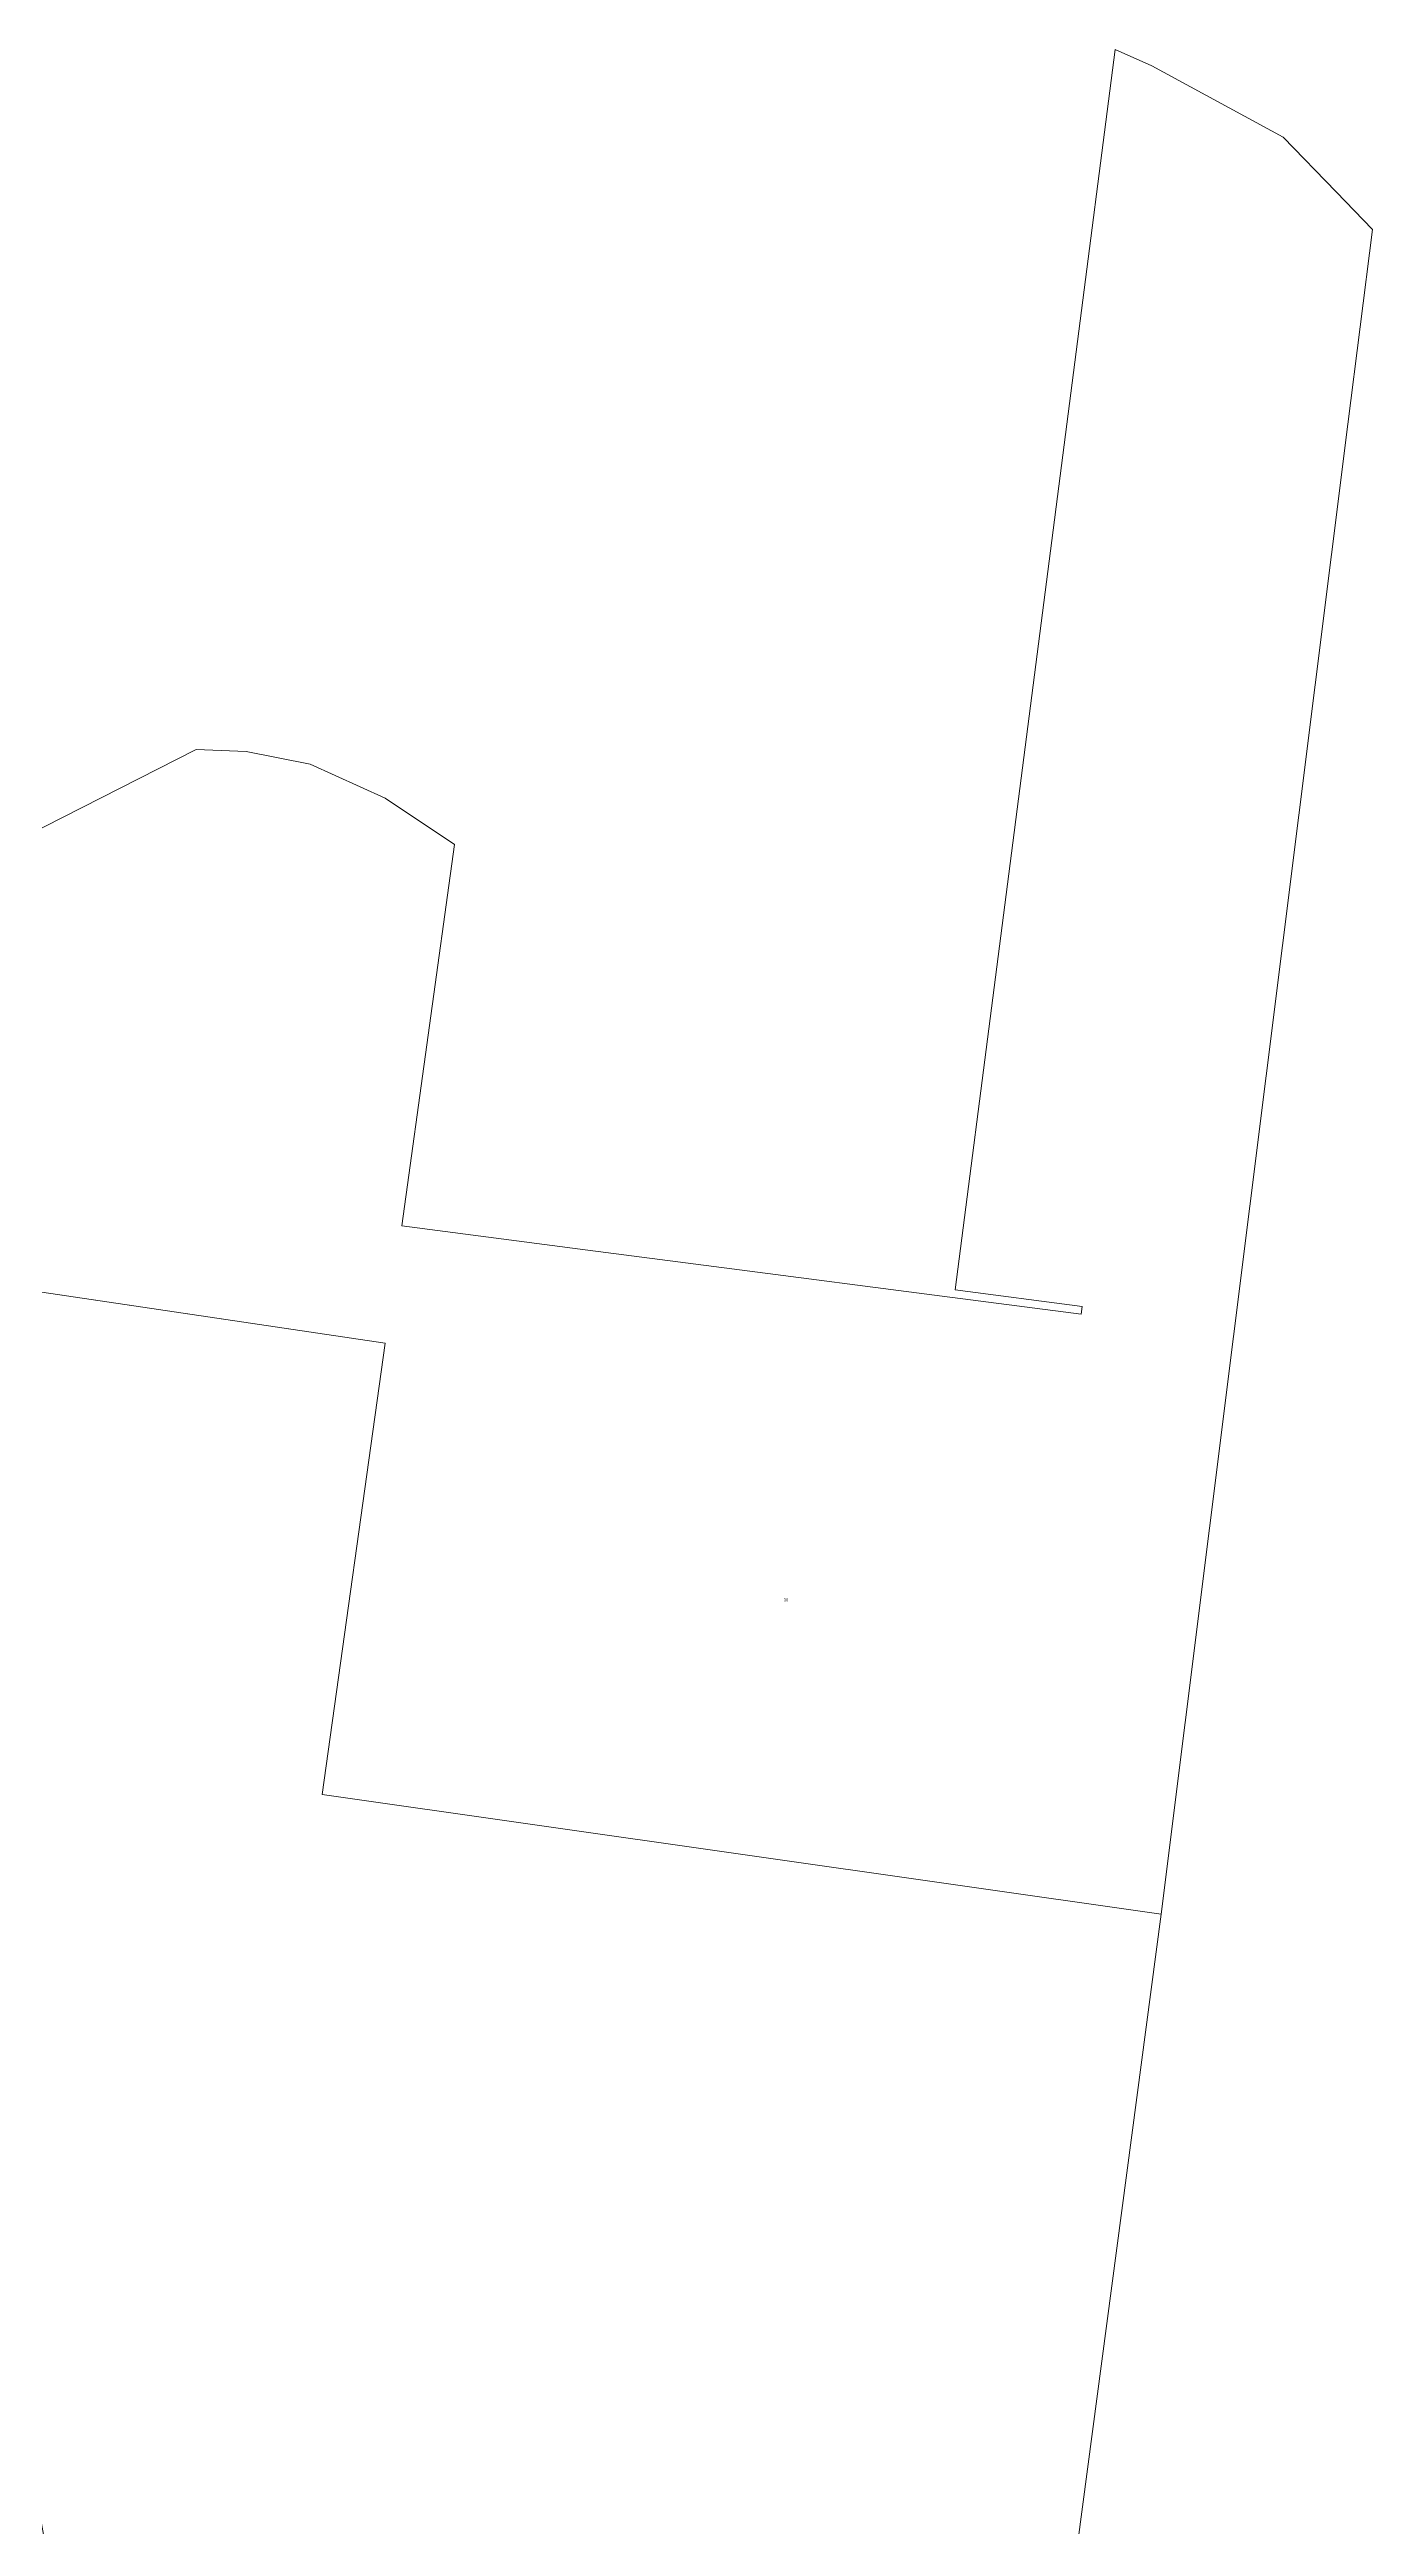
# Model space of a CAD drawing. Header units: metres. Extents: x 282960 to 285195, y 6134329 to 6136665.
# Drawn here: x 284365 to 285195, y 6135111 to 6136665 of the extents above; entities that cross this region are included whole.
import ezdxf

# ---------------------------------------------------------------- set-up
doc = ezdxf.new("R2010")
doc.units = ezdxf.units.M
doc.layers.add('Cadastre Land Parcels_SP_EXT', color=9, linetype='Continuous', lineweight=5)
doc.styles.get("Standard").update_dxf_attribs({"font": 'arial.ttf'})

msp = doc.modelspace()

# ---------------------------------------------------------------- linework, layer by layer
at = {"layer": 'Cadastre Land Parcels_SP_EXT', "linetype": 'Continuous'}
msp.add_lwpolyline([(284275.9, 6135897.7), (284576.1, 6135853.3), (284536.5, 6135570), (285062.8, 6135494.8), (285108.2, 6135857.3), (285180, 6136430), (285180, 6136430), (285195.3, 6136552.1), (285172.5, 6136575.7), (285139.4, 6136610), (285057, 6136654.8), (285033.9, 6136665.1), (284933.5, 6135886.7), (285013.2, 6135876.3), (285012.7, 6135871.3), (284914.2, 6135884.1), (284804.8, 6135898.4), (284703.1, 6135911.6), (284586.4, 6135926.9), (284619.5, 6136166.2), (284576, 6136195.3), (284529, 6136216.6), (284488.9, 6136224.6), (284457.5, 6136225.8), (284314.2, 6136152.9)], dxfattribs=at)
msp.add_lwpolyline([(284959.5, 6134714.3), (284987.7, 6134927.2), (285010.4, 6135099.2), (285062.8, 6135494.8), (284536.5, 6135570), (284576.1, 6135853.3), (284285.8, 6135896.3), (284274.6, 6135813.8), (284257.7, 6135688.1), (284489.2, 6134388.8), (284490.2, 6134382.9), (284493.2, 6134382.6), (284875.8, 6134333.9), (284908.6, 6134329.3), (284959.5, 6134714.3)], close=True, dxfattribs=at)

# ---------------------------------------------------------------- texts
at = {"layer": 'Cadastre Land Parcels_SP_EXT'}
msp.add_text('30', height=1.8, dxfattribs=at).set_placement((284826.1, 6135691.2))

doc.saveas('drawing.dxf')
